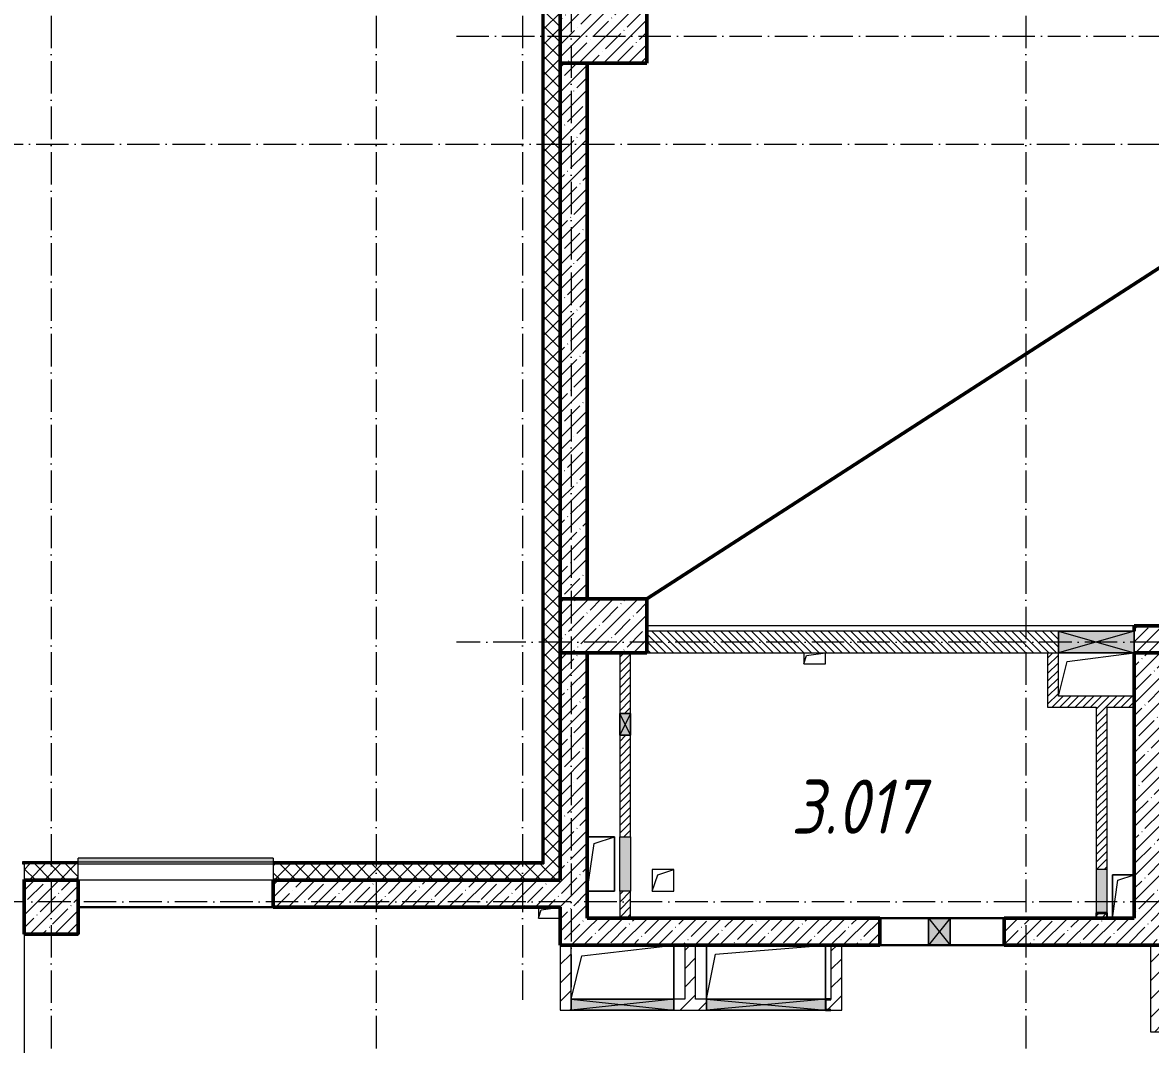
# Model space of a CAD drawing. Header units: millimetres. Extents: x -213536 to 1564669, y -45299 to 942238.
# Drawn here: x 594956 to 605371, y 352545 to 361987 of the extents above; entities that cross this region are included whole.
import ezdxf

# ---------------------------------------------------------------- set-up
doc = ezdxf.new("R2010")
doc.units = ezdxf.units.MM
doc.linetypes.add('50_200_ШТРИХ_1Т_ш5_п1_п1_', pattern=[700, 500, -100, 0, -100])
for name, color, linetype, lineweight in [('A-DETL-____-OTLN-1', 7, 'Continuous', 50), ('A-DETL-GENF-OTLN', 7, 'Continuous', 9), ('A-FLOR-____-OTLN', 7, 'Continuous', 9), ('A-GENM-____-MCUT', 7, 'Continuous', 25), ('A-GENM-____-OTLN', 7, 'Continuous', 9), ('A-GENM-____-OTLN-1', 7, 'Continuous', 25), ('A-GLAZ-____-OTLN', 7, 'Continuous', 9), ('A-WALL-____-MCUT', 7, 'Continuous', 13), ('A-WALL-____-MCUT-1', 7, 'Continuous', 9), ('A-WALL-____-MCUT-2', 7, 'Continuous', 50), ('A-WALL-____-OTLN', 7, 'Continuous', 9), ('A-WALL-____-PATT-1', 7, 'Continuous', 9), ('A-WALL-FNSH-MCUT-1', 7, 'Continuous', 9), ('S-COLS-____-MCUT', 7, 'Continuous', 50), ('S-COLS-____-OTLN', 7, 'Continuous', 9), ('S-GRID-____-OTLN-1', 7, '50_200_ШТРИХ_1Т_ш5_п1_п1_', 9), ('Марки помещений', 7, 'Continuous', 9)]:
    doc.layers.add(name, color=color, linetype=linetype, lineweight=lineweight)
doc.layers.add('A-GLAZ-____-OTLN-1', color=7, linetype='Continuous', lineweight=9, true_color=0xc0c0c0)
doc.styles.add('ISOCPEUR_I_2', font='isocpeui.ttf', dxfattribs={"width": 0.85, "height": 2.3})
pattern_1 = [(45, (549721.47, 286281.11), (-114.04925, 114.04925), []), (45, (549835.52, 286281.11), (-114.04925, 114.04925), [201.612, -40.322, 3.353, -36.97])]
pattern_2 = [(45, (549721.475, 286281.11), (-35.35534, 35.35534), [])]
pattern_3 = [(45, (549721.47, 286281.11), (-84.85281, 84.85281), [])]
pattern_4 = [(45, (549721.47, 286281.11), (-70.71068, 70.71068), []), (135, (549721.47, 286281.11), (-70.71068, -70.71068), [])]

# ---------------------------------------------------------------- blocks, each defined once
blk = doc.blocks.new('BSC_Колонна _Прямоугольная - 500х800-V76-АР1_План отверстий 3 этажа в осях 1-64_Ю-ЯЯ')
at = {"layer": 'S-COLS-____-OTLN'}
h = blk.add_hatch(dxfattribs=at)
h.set_pattern_fill('FP_85', color=256, style=0, pattern_type=2)
h.set_pattern_definition([(315, (-75581.04, 50600), (114.04925, 114.04925), []), (315, (-75581.04, 50485.95), (114.04925, 114.04925), [201.613, -40.323, 3.353, -36.97])])
h.paths.add_polyline_path([(-250, -400), (250, -400), (250, 400), (-250, 400)], flags=0)
at = {"layer": 'S-COLS-____-MCUT'}
for p, q in [((250, 400), (-250, 400)), ((-250, 400), (-250, -400)), ((250, -400), (250, 400)), ((-250, -400), (250, -400))]:
    blk.add_line(p, q, dxfattribs=at)
blk = doc.blocks.new('BSC_Колонна _Прямоугольная - 500х800-V77-АР1_План отверстий 3 этажа в осях 1-64_Ю-ЯЯ')
at = {"layer": 'S-COLS-____-OTLN'}
h = blk.add_hatch(dxfattribs=at)
h.set_pattern_fill('FP_86', color=256, style=0, pattern_type=2)
h.set_pattern_definition([(315, (-70131.04, 50600), (114.04925, 114.04925), []), (315, (-70131.04, 50485.95), (114.04925, 114.04925), [201.613, -40.323, 3.353, -36.97])])
h.paths.add_polyline_path([(-250, -400), (250, -400), (250, 400), (-250, 400)], flags=0)
at = {"layer": 'S-COLS-____-MCUT'}
for p, q in [((250, 400), (-250, 400)), ((-250, 400), (-250, -400)), ((250, -400), (250, 400)), ((-250, -400), (250, -400))]:
    blk.add_line(p, q, dxfattribs=at)
blk = doc.blocks.new('BSC_Колонна _Прямоугольная - 500х500-V148-АР1_План отверстий 3 этажа в осях 1-64_Ю-ЯЯ')
at = {"layer": 'S-COLS-____-OTLN'}
h = blk.add_hatch(dxfattribs=at)
h.set_pattern_fill('FP_154', color=256, style=0, pattern_type=2)
h.set_pattern_definition([(45, (-45500, -67531.04), (-114.04925, 114.04925), []), (45, (-45385.95, -67531.04), (-114.04925, 114.04925), [201.613, -40.323, 3.353, -36.97])])
h.paths.add_polyline_path([(-250, -250), (250, -250), (250, 250), (-250, 250)], flags=0)
at = {"layer": 'S-COLS-____-MCUT'}
for p, q in [((250, 250), (-250, 250)), ((-250, 250), (-250, -250)), ((250, -250), (250, 250)), ((-250, -250), (250, -250))]:
    blk.add_line(p, q, dxfattribs=at)
blk = doc.blocks.new('AR_Отверстие Ниша - Лючок-32404808-АР1_План отверстий 3 этажа в осях 1-64_Ю-ЯЯ')
at = {"layer": 'A-GLAZ-____-OTLN'}
blk.add_hatch(color=256, dxfattribs=at).paths.add_polyline_path([(250, 50), (-250, 50), (-250, -50), (250, -50)], flags=0)
for p, q in [((-250, 50), (250, 50)), ((-250, -50), (-250, 50)), ((250, 50), (250, -50)), ((250, -50), (-250, -50))]:
    blk.add_line(p, q, dxfattribs=at)
blk = doc.blocks.new('AR_Отверстие Ниша - Лючок-32404922-АР1_План отверстий 3 этажа в осях 1-64_Ю-ЯЯ')
at = {"layer": 'A-GLAZ-____-OTLN'}
blk.add_hatch(color=256, dxfattribs=at).paths.add_polyline_path([(200, -50), (200, 50), (-200, 50), (-200, -50)], flags=0)
for p, q in [((200, 50), (-200, 50)), ((-200, 50), (-200, -50)), ((-200, -50), (200, -50))]:
    blk.add_line(p, q, dxfattribs=at)
blk = doc.blocks.new('154_Фахверк_СКБ_Швеллер - Тип_100_3960_зеркало-29769493-АР1_План отверстий 3 этажа в осях 1-64_Ю-ЯЯ')
at = {"layer": 'A-GENM-____-MCUT'}
for p, q in [((175, 50), (125, 50)), ((125, 50), (125, -50)), ((128, 47), (175, 47)), ((128, -47), (128, 47)), ((175, 47), (175, 50)), ((125, -50), (175, -50)), ((175, -47), (128, -47)), ((175, -50), (175, -47))]:
    blk.add_line(p, q, dxfattribs=at)
blk = doc.blocks.new('AR_Отверстие прямоугольное _в стене_ - AR_Отверстие прямоугольное _в стене__ВК-32404777-АР1_План отверстий 3 этажа в осях 1-64_Ю-ЯЯ')
at = {"layer": 'A-GLAZ-____-OTLN'}
blk.add_hatch(color=256, dxfattribs=at).paths.add_polyline_path([(100, 50), (-100, 50), (-100, -50), (100, -50)], flags=0)
at = {"layer": 'A-DETL-GENF-OTLN'}
for p, q in [((-100, -50), (-100, 50)), ((-100, 50), (100, 50)), ((100, 50), (-100, -50)), ((-100, 50), (100, -50)), ((100, 50), (-100, 50)), ((-100, 50), (-100, -50)), ((100, 50), (100, -50)), ((100, -50), (100, 50)), ((100, -50), (-100, -50)), ((-100, -50), (100, -50))]:
    blk.add_line(p, q, dxfattribs=at)
blk = doc.blocks.new('AR_Отверстие прямоугольное _в плите_ - AR_Отверстие прямоугольное _в плите_-V169-АР1_План отверстий 3 этажа в осях 1-64_Ю-ЯЯ')
at = {"layer": 'A-GENM-____-OTLN'}
for p, q in [((125, 250), (-125, 250)), ((-63, 188), (125, 250)), ((125, -250), (125, 250)), ((-125, -250), (-63, 188)), ((-125, -250), (125, -250))]:
    blk.add_line(p, q, dxfattribs=at)
blk = doc.blocks.new('AR_Отверстие прямоугольное _в плите_ - AR_Отверстие прямоугольное _в плите_-30459207-АР1_План отверстий 3 этажа в осях 1-64_Ю-ЯЯ')
at = {"layer": 'A-GENM-____-OTLN'}
for p, q in [((100, 100), (-100, 100)), ((-100, 100), (-100, -100)), ((-100, -100), (-50, 50)), ((-50, 50), (100, 100)), ((100, -100), (100, 100)), ((-100, -100), (100, -100))]:
    blk.add_line(p, q, dxfattribs=at)
blk = doc.blocks.new('AR_Отверстие прямоугольное _в плите_ - AR_Отверстие прямоугольное _в плите_-V173-АР1_План отверстий 3 этажа в осях 1-64_Ю-ЯЯ')
at = {"layer": 'A-GENM-____-OTLN'}
for p, q in [((100, 200), (-100, 200)), ((-100, 200), (-100, -200)), ((-100, -200), (-50, 150)), ((-50, 150), (100, 200))]:
    blk.add_line(p, q, dxfattribs=at)
blk = doc.blocks.new('AR_Отверстие прямоугольное _в плите_ - AR_Отверстие прямоугольное _в плите_-30510712-АР1_План отверстий 3 этажа в осях 1-64_Ю-ЯЯ')
at = {"layer": 'A-GENM-____-OTLN'}
for p, q in [((-100, 50), (-100, -50)), ((-100, -50), (-75, 25)), ((-75, 25), (100, 50)), ((-100, -50), (100, -50))]:
    blk.add_line(p, q, dxfattribs=at)
blk = doc.blocks.new('AR_Отверстие прямоугольное _в плите_ - AR_Отверстие прямоугольное _в плите_-V186-АР1_План отверстий 3 этажа в осях 1-64_Ю-ЯЯ')
at = {"layer": 'A-GENM-____-OTLN'}
for p, q in [((-100, 50), (-100, -50)), ((-100, -50), (-75, 25)), ((-75, 25), (100, 50)), ((100, -50), (100, 50)), ((-100, -50), (100, -50))]:
    blk.add_line(p, q, dxfattribs=at)
blk = doc.blocks.new('AR_Отверстие прямоугольное _в плите_ - AR_Отверстие прямоугольное _в плите_-30552508-АР1_План отверстий 3 этажа в осях 1-64_Ю-ЯЯ')
at = {"layer": 'A-GENM-____-OTLN'}
for p, q in [((-550, 250), (-550, -250)), ((-467, 167), (550, 250)), ((550, -250), (550, 250)), ((-550, -250), (-467, 167))]:
    blk.add_line(p, q, dxfattribs=at)
blk = doc.blocks.new('AR_Отверстие прямоугольное _в плите_ - AR_Отверстие прямоугольное _в плите_-30552525-АР1_План отверстий 3 этажа в осях 1-64_Ю-ЯЯ')
at = {"layer": 'A-GENM-____-OTLN'}
for p, q in [((-350, -200), (-270, 120)), ((-270, 120), (350, 200))]:
    blk.add_line(p, q, dxfattribs=at)
blk = doc.blocks.new('AR_Отверстие прямоугольное _в плите_ - AR_Отверстие прямоугольное _в плите_-30552717-АР1_План отверстий 3 этажа в осях 1-64_Ю-ЯЯ')
at = {"layer": 'A-GENM-____-OTLN'}
for p, q in [((-375, 150), (475, 250)), ((475, -250), (475, 250)), ((-475, -250), (-375, 150))]:
    blk.add_line(p, q, dxfattribs=at)
blk = doc.blocks.new('AR_Отверстие прямоугольное _в стене__БезПР - AR_Отверстие прямоугольное _в стене__БезПР-30578456-АР1_План отверстий 3 этажа в осях 1-64_Ю-ЯЯ')
at = {"layer": 'A-GLAZ-____-OTLN-1'}
blk.add_hatch(color=256, dxfattribs=at).paths.add_polyline_path([(100, -125), (100, 125), (-100, 125), (-100, -125)], flags=0)
at = {"layer": 'A-DETL-GENF-OTLN'}
for p, q in [((-100, -125), (-100, 125)), ((-100, 125), (100, 125)), ((100, 125), (-100, -125)), ((-100, 125), (100, -125)), ((100, 125), (-100, 125)), ((-100, 125), (-100, -125)), ((100, 125), (100, -125)), ((100, -125), (100, 125)), ((100, -125), (-100, -125)), ((-100, -125), (100, -125))]:
    blk.add_line(p, q, dxfattribs=at)
at = {"layer": 'A-GLAZ-____-OTLN'}
blk.add_line((100, 125), (-100, 125), dxfattribs=at)
blk = doc.blocks.new('Отлив_СКБ - Отлив витража_СФТК-31884011-АР1_План отверстий 3 этажа в осях 1-64_Ю-ЯЯ')
at = {"layer": 'A-GLAZ-____-OTLN-1'}
for points in [[(1800, 2), (1800, 37), (0, 37), (0, 2), (1715, 2)], [(1715, 0), (1800, 0), (1800, 2), (0, 2), (0, 0)]]:
    blk.add_hatch(color=256, dxfattribs=at).paths.add_polyline_path(points, flags=0)
at = {"layer": 'A-GLAZ-____-OTLN'}
for p, q in [((0, 3), (0, 37)), ((1800, 37), (0, 37)), ((0, 2), (1800, 2)), ((1800, 37), (1800, 3)), ((1800, 0), (0, 0))]:
    blk.add_line(p, q, dxfattribs=at)
blk = doc.blocks.new('AR_Отверстие прямоугольное _в стене_ - AR_Отверстие прямоугольное _в стене__ОВ-36926784-АР1_План отверстий 3 этажа в осях 1-64_Ю-ЯЯ')
at = {"layer": 'A-GLAZ-____-OTLN'}
blk.add_hatch(color=256, dxfattribs=at).paths.add_polyline_path([(550, -50), (550, 50), (-550, 50), (-550, -50)], flags=0)
at = {"layer": 'A-DETL-GENF-OTLN'}
for p, q in [((-550, -50), (-550, 50)), ((-550, 50), (550, 50)), ((550, 50), (-550, -50)), ((-550, 50), (550, -50)), ((550, 50), (-550, 50)), ((-550, 50), (-550, -50)), ((550, -50), (-550, -50)), ((-550, -50), (550, -50))]:
    blk.add_line(p, q, dxfattribs=at)
blk = doc.blocks.new('AR_Отверстие прямоугольное _в стене__БезПР - AR_Отверстие прямоугольное _в стене__БезПР-36428394-АР1_План отверстий 3 этажа в осях 1-64_Ю-ЯЯ')
at = {"layer": 'A-GLAZ-____-OTLN'}
blk.add_hatch(color=256, dxfattribs=at).paths.add_polyline_path([(350, -100), (350, 100), (-350, 100), (-350, -100)], flags=0)
at = {"layer": 'A-DETL-GENF-OTLN'}
for p, q in [((-350, -100), (-350, 100)), ((-350, 100), (350, 100)), ((350, 100), (-350, -100)), ((-350, 100), (350, -100)), ((350, 100), (-350, 100)), ((-350, 100), (-350, -100)), ((350, 100), (350, -100)), ((350, -100), (350, 100)), ((350, -100), (-350, -100)), ((-350, -100), (350, -100))]:
    blk.add_line(p, q, dxfattribs=at)
at = {"layer": 'A-GLAZ-____-OTLN'}
blk.add_line((350, 100), (-350, 100), dxfattribs=at)
blk = doc.blocks.new('AR_Отверстие прямоугольное _в стене__БезПР - AR_Отверстие прямоугольное _в стене__БезПР-36428547-АР1_План отверстий 3 этажа в осях 1-64_Ю-ЯЯ')
at = {"layer": 'A-GLAZ-____-OTLN'}
blk.add_hatch(color=256, dxfattribs=at).paths.add_polyline_path([(475, -50), (475, 50), (-475, 50), (-475, -50)], flags=0)
at = {"layer": 'A-DETL-GENF-OTLN'}
for p, q in [((-475, -50), (-475, 50)), ((-475, 50), (475, 50)), ((475, 50), (-475, -50)), ((-475, 50), (475, -50)), ((475, 50), (-475, 50)), ((-475, 50), (-475, -50)), ((475, 50), (475, -50)), ((475, -50), (475, 50)), ((475, -50), (-475, -50)), ((-475, -50), (475, -50))]:
    blk.add_line(p, q, dxfattribs=at)
at = {"layer": 'A-GLAZ-____-OTLN'}
blk.add_line((475, 50), (-475, 50), dxfattribs=at)
blk = doc.blocks.new('154_Фахверк_СКБ_Швеллер - Тип_100_3960_зеркало-36793856-АР1_План отверстий 3 этажа в осях 1-64_Ю-ЯЯ')
at = {"layer": 'A-GENM-____-MCUT'}
for p, q in [((175, 50), (125, 50)), ((125, 50), (125, -50)), ((128, 47), (175, 47)), ((128, -47), (128, 47)), ((175, 47), (175, 50)), ((125, -50), (175, -50)), ((175, -47), (128, -47)), ((175, -50), (175, -47))]:
    blk.add_line(p, q, dxfattribs=at)

msp = doc.modelspace()

# ---------------------------------------------------------------- hatches: boundary and pattern name
at = {"layer": 'A-WALL-____-PATT-1'}
h = msp.add_hatch(dxfattribs=at)
h.set_pattern_fill('FP_4', color=256, style=0, pattern_type=2)
h.set_pattern_definition(pattern_4)
h.paths.add_polyline_path([(599921.5, 354062.2), (599921.5, 371962.2), (599771.5, 371962.2), (599771.5, 354062.2)], flags=0)
h = msp.add_hatch(dxfattribs=at)
h.set_pattern_fill('FP_12', color=256, style=0, pattern_type=2)
h.set_pattern_definition(pattern_1)
h.paths.add_polyline_path([(600171.5, 356662.2), (600171.5, 361612.2), (599921.5, 361612.2), (599921.5, 356662.2)], flags=0)
h = msp.add_hatch(dxfattribs=at)
h.set_pattern_fill('FP_12', color=256, style=0, pattern_type=2)
h.set_pattern_definition(pattern_1)
h.paths.add_polyline_path([(605221.5, 356162.2), (606471.5, 356162.2), (606471.5, 356412.2), (605221.5, 356412.2), (605221.5, 356362.2)], flags=0)
h = msp.add_hatch(dxfattribs=at)
h.set_pattern_fill('FP_9', color=256, style=0, pattern_type=2)
h.set_pattern_definition([(135, (549721.475, 286281.11), (-35.35534, -35.35534), [])])
h.paths.add_polyline_path([(604521.5, 356162.2), (604521.5, 356362.2), (600721.5, 356362.2), (600721.5, 356162.2), (604498.8, 356162.2)], flags=0)
h = msp.add_hatch(dxfattribs=at)
h.set_pattern_fill('FP_12', color=256, style=0, pattern_type=2)
h.set_pattern_definition(pattern_1)
h.paths.add_polyline_path([(599921.5, 353462.2), (600171.5, 353462.2), (600171.5, 356162.2), (599921.5, 356162.2), (599921.5, 353812.2)], flags=0)
h = msp.add_hatch(dxfattribs=at)
h.set_pattern_fill('FP_8', color=256, style=0, pattern_type=2)
h.set_pattern_definition(pattern_2)
h.paths.add_polyline_path([(600571.5, 353712.2), (600571.5, 353962.2), (600471.5, 353962.2), (600471.5, 353712.2)], flags=0)
h.paths.add_polyline_path([(600471.5, 354462.2), (600571.5, 354462.2), (600571.5, 355402.2), (600471.5, 355402.2), (600471.5, 354806)], flags=0)
h.paths.add_polyline_path([(600471.5, 355602.2), (600571.5, 355602.2), (600571.5, 356162.2), (600471.5, 356162.2)], flags=0)
h = msp.add_hatch(dxfattribs=at)
h.set_pattern_fill('FP_8', color=256, style=0, pattern_type=2)
h.set_pattern_definition(pattern_2)
h.paths.add_polyline_path([(604421.5, 355662.2), (604521.5, 355662.2), (604521.5, 356162.2), (604421.5, 356162.2)], flags=0)
h = msp.add_hatch(dxfattribs=at)
h.set_pattern_fill('FP_12', color=256, style=0, pattern_type=2)
h.set_pattern_definition(pattern_1)
h.paths.add_polyline_path([(605221.5, 353712.2), (605471.5, 353712.2), (605471.5, 356162.2), (605221.5, 356162.2), (605221.5, 354806)], flags=0)
h = msp.add_hatch(dxfattribs=at)
h.set_pattern_fill('FP_8', color=256, style=0, pattern_type=2)
h.set_pattern_definition(pattern_2)
h.paths.add_polyline_path([(604971.5, 355662.2), (605221.5, 355662.2), (605221.5, 355762.2), (604521.5, 355762.2), (604521.5, 355662.2), (604871.5, 355662.2)], flags=0)
h = msp.add_hatch(dxfattribs=at)
h.set_pattern_fill('FP_8', color=256, style=0, pattern_type=2)
h.set_pattern_definition(pattern_2)
h.paths.add_polyline_path([(604968.5, 353712.2), (604968.5, 353759.2), (604874.5, 353759.2), (604874.5, 353712.2), (604921.5, 353712.2)], flags=0)
h.paths.add_polyline_path([(604971.5, 354162.2), (604971.5, 355662.2), (604871.5, 355662.2), (604871.5, 354162.2)], flags=0)
h = msp.add_hatch(dxfattribs=at)
h.set_pattern_fill('FP_4', color=256, style=0, pattern_type=2)
h.set_pattern_definition(pattern_4)
h.paths.add_polyline_path([(599771.5, 354062.2), (599771.5, 354212.2), (597271.5, 354212.2), (597271.5, 354062.2), (599596.5, 354062.2)], flags=0)
h.paths.add_polyline_path([(595471.5, 354062.2), (595471.5, 354212.2), (594971.5, 354212.2), (594971.5, 354062.2)], flags=0)
h = msp.add_hatch(dxfattribs=at)
h.set_pattern_fill('FP_12', color=256, style=0, pattern_type=2)
h.set_pattern_definition(pattern_1)
h.paths.add_polyline_path([(599921.5, 353812.2), (599921.5, 354062.2), (597271.5, 354062.2), (597271.5, 353812.2), (599196.4, 353812.2)], flags=0)
h = msp.add_hatch(dxfattribs=at)
h.set_pattern_fill('FP_12', color=256, style=0, pattern_type=2)
h.set_pattern_definition(pattern_1)
h.paths.add_polyline_path([(612718.5, 353462.2), (612971.5, 353462.2), (612971.5, 353712.2), (611671.5, 353712.2), (611671.5, 353462.2)], flags=0)
h.paths.add_polyline_path([(610671.5, 353462.2), (610671.5, 353712.2), (609671.5, 353712.2), (609671.5, 353462.2), (609801.2, 353462.2)], flags=0)
h.paths.add_polyline_path([(608033.8, 353462.2), (608521.5, 353462.2), (608521.5, 353712.2), (604021.5, 353712.2), (604021.5, 353462.2), (607150, 353462.2)], flags=0)
h.paths.add_polyline_path([(602421.5, 353462.2), (602871.5, 353462.2), (602871.5, 353712.2), (600171.5, 353712.2), (600171.5, 353462.2), (601171.5, 353462.2)], flags=0)
h = msp.add_hatch(dxfattribs=at)
h.set_pattern_fill('FP_7', color=256, style=0, pattern_type=2)
h.set_pattern_definition(pattern_3)
h.paths.add_polyline_path([(600021.5, 352862.2), (600021.5, 353462.2), (599921.5, 353462.2), (599921.5, 352862.2)], flags=0)
h = msp.add_hatch(dxfattribs=at)
h.set_pattern_fill('FP_7', color=256, style=0, pattern_type=2)
h.set_pattern_definition(pattern_3)
h.paths.add_polyline_path([(601171.5, 352962.2), (601171.5, 353462.2), (601071.5, 353462.2), (601071.5, 352962.2)], flags=0)
h = msp.add_hatch(dxfattribs=at)
h.set_pattern_fill('FP_7', color=256, style=0, pattern_type=2)
h.set_pattern_definition(pattern_3)
h.paths.add_polyline_path([(602521.5, 352962.2), (602521.5, 353462.2), (602421.5, 353462.2), (602421.5, 352962.2)], flags=0)
h = msp.add_hatch(dxfattribs=at)
h.set_pattern_fill('FP_7', color=256, style=0, pattern_type=2)
h.set_pattern_definition(pattern_3)
h.paths.add_polyline_path([(605471.5, 352662.2), (605471.5, 353462.2), (605371.5, 353462.2), (605371.5, 352662.2)], flags=0)
h = msp.add_hatch(dxfattribs=at)
h.set_pattern_fill('FP_7', color=256, style=0, pattern_type=2)
h.set_pattern_definition(pattern_3)
h.paths.add_polyline_path([(602521.5, 352862.2), (602521.5, 352962.2), (602421.5, 352962.2), (602421.5, 352959.2), (602374.5, 352959.2), (602374.5, 352865.2), (602421.5, 352865.2), (602421.5, 352862.2)], flags=0)
h.paths.add_polyline_path([(600971.5, 352862.2), (601271.5, 352862.2), (601271.5, 352962.2), (600971.5, 352962.2), (600971.5, 352944.8)], flags=0)

# ---------------------------------------------------------------- linework, layer by layer
at = {"color": 2, "lineweight": 30}
for points in [[(599921.5, 353812.2), (595471.5, 353812.2), (595471.5, 353562.2), (594971.5, 353562.2), (594971.5, 353812.2)], [(600571.5, 353712.2), (604871.5, 353712.2)], [(605371.5, 353462.2), (602653.7, 353462.2)]]:
    msp.add_lwpolyline(points, dxfattribs=at)
at = {"layer": 'A-DETL-____-OTLN-1'}
msp.add_line((623621.5, 371462.2), (600721.5, 356662.2), dxfattribs=at)
at = {"layer": 'A-FLOR-____-OTLN'}
for p, q in [((605221.5, 356412.2), (600721.5, 356412.2)), ((600171.5, 354462.2), (600421.5, 354462.2)), ((600421.5, 354462.2), (600421.5, 353962.2)), ((605021.5, 354112.2), (605221.5, 354112.2)), ((605021.5, 353712.2), (605021.5, 354112.2)), ((600421.5, 353962.2), (600171.5, 353962.2)), ((594971.5, 353562.2), (594971.5, 349462.2)), ((600971.5, 353462.2), (600971.5, 352962.2)), ((601271.5, 352962.2), (601271.5, 353462.2)), ((602371.5, 353462.2), (602371.5, 352962.2))]:
    msp.add_line(p, q, dxfattribs=at)
at = {"layer": 'A-WALL-____-MCUT'}
for p, q in [((604521.5, 356362.2), (600721.5, 356362.2)), ((600721.5, 356162.2), (604521.5, 356162.2))]:
    msp.add_line(p, q, dxfattribs=at)
at = {"layer": 'A-WALL-____-MCUT-1'}
for p, q in [((599759.5, 372212.2), (599759.5, 354224.2)), ((599765.5, 372212.2), (599765.5, 354218.2)), ((599771.5, 371962.2), (599771.5, 354212.2)), ((595471.5, 354224.2), (594956.5, 354224.2)), ((595471.5, 354218.2), (594956.5, 354218.2)), ((599759.5, 354224.2), (597271.5, 354224.2)), ((599765.5, 354218.2), (597271.5, 354218.2)), ((595471.5, 354212.2), (594971.5, 354212.2)), ((594971.5, 354212.2), (594971.5, 354062.2)), ((595471.5, 354062.2), (595471.5, 354212.2)), ((597271.5, 354212.2), (597271.5, 354062.2))]:
    msp.add_line(p, q, dxfattribs=at)
at = {"layer": 'A-WALL-____-MCUT-2'}
for p, q in [((599921.5, 361612.2), (599921.5, 356662.2)), ((600171.5, 356662.2), (600171.5, 361612.2)), ((606471.5, 356412.2), (605221.5, 356412.2)), ((605221.5, 356412.2), (605221.5, 356362.2)), ((599921.5, 356162.2), (599921.5, 354062.2)), ((600171.5, 353712.2), (600171.5, 356162.2)), ((605221.5, 356162.2), (605221.5, 353712.2)), ((605221.5, 356162.2), (606471.5, 356162.2)), ((597271.5, 354062.2), (597271.5, 353812.2)), ((599921.5, 354062.2), (597271.5, 354062.2)), ((597271.5, 353812.2), (599921.5, 353812.2)), ((599921.5, 353812.2), (599921.5, 353462.2)), ((602871.5, 353712.2), (600171.5, 353712.2)), ((602871.5, 353462.2), (602871.5, 353712.2)), ((604871.5, 353712.2), (604021.5, 353712.2)), ((604021.5, 353712.2), (604021.5, 353462.2)), ((604968.5, 353712.2), (604874.5, 353712.2)), ((605221.5, 353712.2), (604971.5, 353712.2)), ((599921.5, 353462.2), (602871.5, 353462.2)), ((604021.5, 353462.2), (608521.5, 353462.2))]:
    msp.add_line(p, q, dxfattribs=at)
at = {"layer": 'A-WALL-____-OTLN'}
for p, q in [((595471.5, 354212.2), (597271.5, 354212.2)), ((594971.5, 354062.2), (594956.5, 354062.2)), ((597271.5, 354062.2), (595471.5, 354062.2)), ((597271.5, 353812.2), (595471.5, 353812.2)), ((602871.5, 353712.2), (603322.9, 353712.2)), ((603522.9, 353712.2), (604021.5, 353712.2)), ((603322.9, 353462.2), (602871.5, 353462.2)), ((604021.5, 353462.2), (603522.9, 353462.2))]:
    msp.add_line(p, q, dxfattribs=at)
at = {"layer": 'A-WALL-FNSH-MCUT-1'}
for p, q in [((599751.5, 372212.2), (599751.5, 354232.2)), ((600471.5, 356162.2), (600471.5, 355602.2)), ((600571.5, 355602.2), (600571.5, 356162.2)), ((604421.5, 356162.2), (604421.5, 355662.2)), ((604521.5, 355762.2), (604521.5, 356162.2)), ((604521.5, 356162.2), (604521.5, 356162.2)), ((605221.5, 355762.2), (604521.5, 355762.2)), ((604421.5, 355662.2), (604871.5, 355662.2)), ((604871.5, 355662.2), (604871.5, 354162.2)), ((604971.5, 354162.2), (604971.5, 355662.2)), ((604971.5, 355662.2), (605221.5, 355662.2)), ((600471.5, 355402.2), (600471.5, 354462.2)), ((600571.5, 354462.2), (600571.5, 355402.2)), ((595471.5, 354232.2), (594956.5, 354232.2)), ((594956.5, 354232.2), (594956.5, 354212.2)), ((595471.5, 354212.2), (595471.5, 354232.2)), ((599751.5, 354232.2), (597271.5, 354232.2)), ((597271.5, 354232.2), (597271.5, 354212.2)), ((594956.5, 354212.2), (594971.5, 354212.2)), ((597271.5, 354212.2), (599771.5, 354212.2)), ((600471.5, 353962.2), (600471.5, 353712.2)), ((600571.5, 353712.2), (600571.5, 353962.2)), ((599921.5, 353462.2), (599921.5, 352862.2)), ((600021.5, 352962.2), (600021.5, 353462.2)), ((601071.5, 353462.2), (601071.5, 352962.2)), ((601171.5, 352962.2), (601171.5, 353462.2)), ((602421.5, 353462.2), (602421.5, 352962.2)), ((602521.5, 352862.2), (602521.5, 353462.2)), ((605371.5, 353462.2), (605371.5, 352662.2)), ((599921.5, 352862.2), (600021.5, 352862.2)), ((601071.5, 352962.2), (600971.5, 352962.2)), ((600971.5, 352862.2), (601271.5, 352862.2)), ((601271.5, 352962.2), (601171.5, 352962.2)), ((602421.5, 352862.2), (602521.5, 352862.2)), ((605371.5, 352662.2), (605646.5, 352662.2))]:
    msp.add_line(p, q, dxfattribs=at)
at = {"layer": 'S-GRID-____-OTLN-1', "color": 251, "ltscale": 0.6, "true_color": 0x636466}
for p, q in [((595221.5, 377174), (595221.5, 339172.7)), ((598221.5, 377174), (598221.5, 339172.7)), ((599571.5, 377174), (599571.5, 352956.6)), ((604221.5, 377174), (604221.5, 339172.7)), ((600021.5, 376900.6), (600021.5, 352956.6)), ((598963.5, 361862.2), (653795.9, 361862.2)), ((584158.9, 360862.2), (653795.9, 360862.2)), ((653795.9, 356262.2), (598963.5, 356262.2)), ((653795.9, 353862.2), (545052.7, 353862.2))]:
    msp.add_line(p, q, dxfattribs=at)

# ---------------------------------------------------------------- block references
at = {"layer": 'A-GENM-____-OTLN'}
for name, p in [('AR_Отверстие прямоугольное _в плите_ - AR_Отверстие прямоугольное _в плите_-V186-АР1_План отверстий 3 этажа в осях 1-64_Ю-ЯЯ', (602271.5, 356112.2)), ('AR_Отверстие прямоугольное _в плите_ - AR_Отверстие прямоугольное _в плите_-30552525-АР1_План отверстий 3 этажа в осях 1-64_Ю-ЯЯ', (604871.5, 355962.2)), ('AR_Отверстие прямоугольное _в плите_ - AR_Отверстие прямоугольное _в плите_-V169-АР1_План отверстий 3 этажа в осях 1-64_Ю-ЯЯ', (600296.5, 354212.2)), ('AR_Отверстие прямоугольное _в плите_ - AR_Отверстие прямоугольное _в плите_-30459207-АР1_План отверстий 3 этажа в осях 1-64_Ю-ЯЯ', (600871.5, 354062.2)), ('AR_Отверстие прямоугольное _в плите_ - AR_Отверстие прямоугольное _в плите_-V173-АР1_План отверстий 3 этажа в осях 1-64_Ю-ЯЯ', (605121.5, 353912.2)), ('AR_Отверстие прямоугольное _в плите_ - AR_Отверстие прямоугольное _в плите_-30510712-АР1_План отверстий 3 этажа в осях 1-64_Ю-ЯЯ', (599821.5, 353762.2)), ('AR_Отверстие прямоугольное _в плите_ - AR_Отверстие прямоугольное _в плите_-30552717-АР1_План отверстий 3 этажа в осях 1-64_Ю-ЯЯ', (600496.5, 353212.2)), ('AR_Отверстие прямоугольное _в плите_ - AR_Отверстие прямоугольное _в плите_-30552508-АР1_План отверстий 3 этажа в осях 1-64_Ю-ЯЯ', (601821.5, 353212.2))]:
    msp.add_blockref(name, p, dxfattribs=at)
at = {"layer": 'A-GENM-____-OTLN-1', "rotation": 270}
msp.add_blockref('154_Фахверк_СКБ_Швеллер - Тип_100_3960_зеркало-29769493-АР1_План отверстий 3 этажа в осях 1-64_Ю-ЯЯ', (604921.5, 353887.2), dxfattribs=at)
at = {"layer": 'A-GENM-____-OTLN-1'}
msp.add_blockref('154_Фахверк_СКБ_Швеллер - Тип_100_3960_зеркало-36793856-АР1_План отверстий 3 этажа в осях 1-64_Ю-ЯЯ', (602246.5, 352912.2), dxfattribs=at)
at = {"layer": 'A-GLAZ-____-OTLN'}
for name, p in [('AR_Отверстие прямоугольное _в стене__БезПР - AR_Отверстие прямоугольное _в стене__БезПР-36428394-АР1_План отверстий 3 этажа в осях 1-64_Ю-ЯЯ', (604871.5, 356262.2)), ('Отлив_СКБ - Отлив витража_СФТК-31884011-АР1_План отверстий 3 этажа в осях 1-64_Ю-ЯЯ', (595471.5, 354229.2)), ('AR_Отверстие прямоугольное _в стене__БезПР - AR_Отверстие прямоугольное _в стене__БезПР-30578456-АР1_План отверстий 3 этажа в осях 1-64_Ю-ЯЯ', (603422.9, 353587.2)), ('AR_Отверстие прямоугольное _в стене__БезПР - AR_Отверстие прямоугольное _в стене__БезПР-36428547-АР1_План отверстий 3 этажа в осях 1-64_Ю-ЯЯ', (600496.5, 352912.2)), ('AR_Отверстие прямоугольное _в стене_ - AR_Отверстие прямоугольное _в стене__ОВ-36926784-АР1_План отверстий 3 этажа в осях 1-64_Ю-ЯЯ', (601821.5, 352912.2))]:
    msp.add_blockref(name, p, dxfattribs=at)
at = {"layer": 'A-GLAZ-____-OTLN', "rotation": 270}
for name, p in [('AR_Отверстие прямоугольное _в стене_ - AR_Отверстие прямоугольное _в стене__ВК-32404777-АР1_План отверстий 3 этажа в осях 1-64_Ю-ЯЯ', (600521.5, 355502.2)), ('AR_Отверстие Ниша - Лючок-32404808-АР1_План отверстий 3 этажа в осях 1-64_Ю-ЯЯ', (600521.5, 354212.2)), ('AR_Отверстие Ниша - Лючок-32404922-АР1_План отверстий 3 этажа в осях 1-64_Ю-ЯЯ', (604921.5, 353962.2))]:
    msp.add_blockref(name, p, dxfattribs=at)
at = {"layer": 'S-COLS-____-OTLN', "rotation": 89.9999999999999}
for name, p in [('BSC_Колонна _Прямоугольная - 500х800-V76-АР1_План отверстий 3 этажа в осях 1-64_Ю-ЯЯ', (600321.5, 361862.2)), ('BSC_Колонна _Прямоугольная - 500х800-V77-АР1_План отверстий 3 этажа в осях 1-64_Ю-ЯЯ', (600321.5, 356412.2))]:
    msp.add_blockref(name, p, dxfattribs=at)
at = {"layer": 'S-COLS-____-OTLN'}
msp.add_blockref('BSC_Колонна _Прямоугольная - 500х500-V148-АР1_План отверстий 3 этажа в осях 1-64_Ю-ЯЯ', (595221.5, 353812.2), dxfattribs=at)

# ---------------------------------------------------------------- texts
at = {"layer": 'Марки помещений', "insert": (602052.2, 354992), "char_height": 500, "width": 737.552, "attachment_point": 1, "style": 'ISOCPEUR_I_2'}
msp.add_mtext('3.017', dxfattribs=at)

doc.saveas('drawing.dxf')
